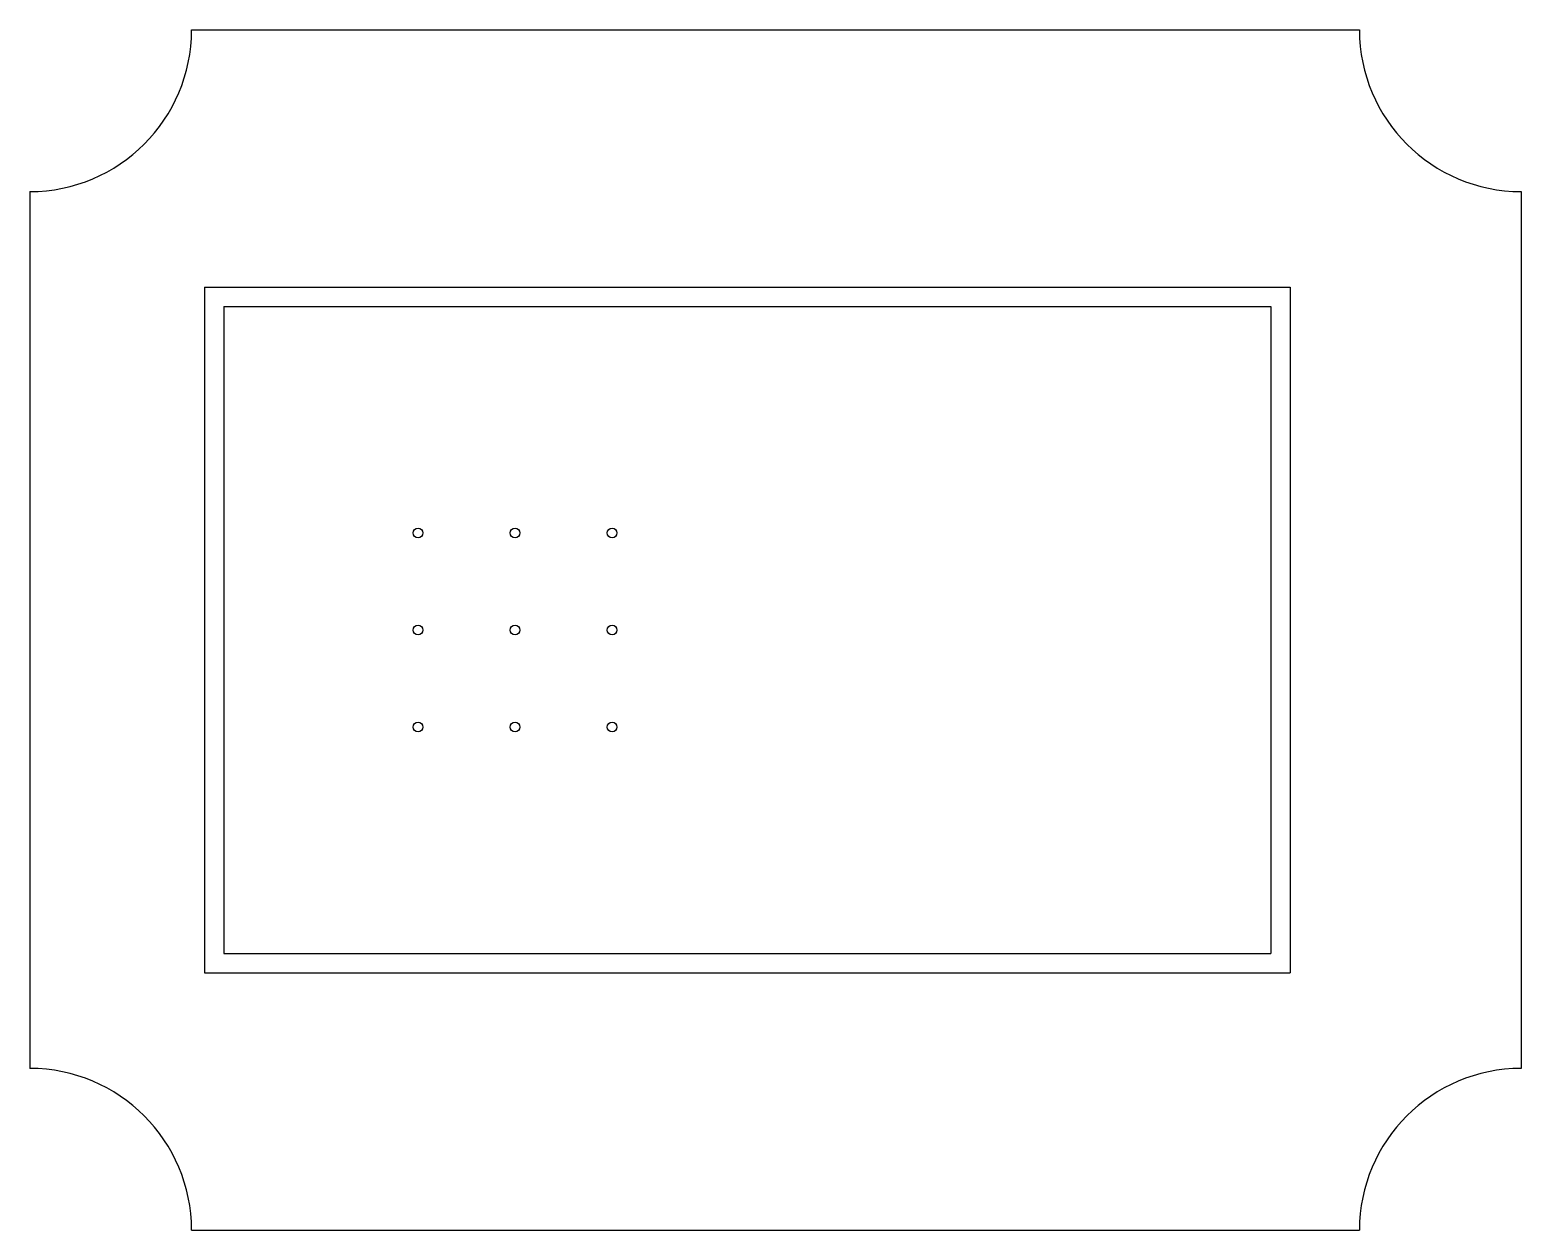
# Model space of a CAD drawing. Header units: millimetres. Extents: x -196 to 265, y -186 to 186.
import ezdxf

# ---------------------------------------------------------------- set-up
doc = ezdxf.new("R2010")
doc.units = ezdxf.units.MM

msp = doc.modelspace()

# ---------------------------------------------------------------- linework, layer by layer
at = {"color": 7, "linetype": 'Continuous', "lineweight": 25}
for p, q in [((-145.69, 185.5), (215.31, 185.5)), ((-195.69, 135.5), (-195.69, -135.5)), ((265.31, 135.5), (265.31, -135.5)), ((-141.69, 106), (-141.69, -106)), ((-141.69, 106), (193.93, 106)), ((193.93, 106), (193.93, -106)), ((-135.69, 100), (187.93, 100)), ((-135.69, 100), (-135.69, -100)), ((187.93, 100), (187.93, -100)), ((-135.69, -100), (187.93, -100)), ((-141.69, -106), (193.93, -106)), ((-145.69, -185.5), (215.31, -185.5))]:
    msp.add_line(p, q, dxfattribs=at)
for centre in [(-75.69, 30), (-45.69, 30), (-15.69, 30), (-75.69, 0), (-45.69, 0), (-15.69, 0), (-75.69, -30), (-45.69, -30), (-15.69, -30)]:
    msp.add_circle(centre, 1.5, dxfattribs=at)
for centre, start, end in [((-195.69, 185.5), 270, 0), ((265.31, 185.5), 180, 270), ((-195.69, -185.5), 0, 90), ((265.31, -185.5), 90, 180)]:
    msp.add_arc(centre, 50, start, end, dxfattribs=at)

doc.saveas('drawing.dxf')
